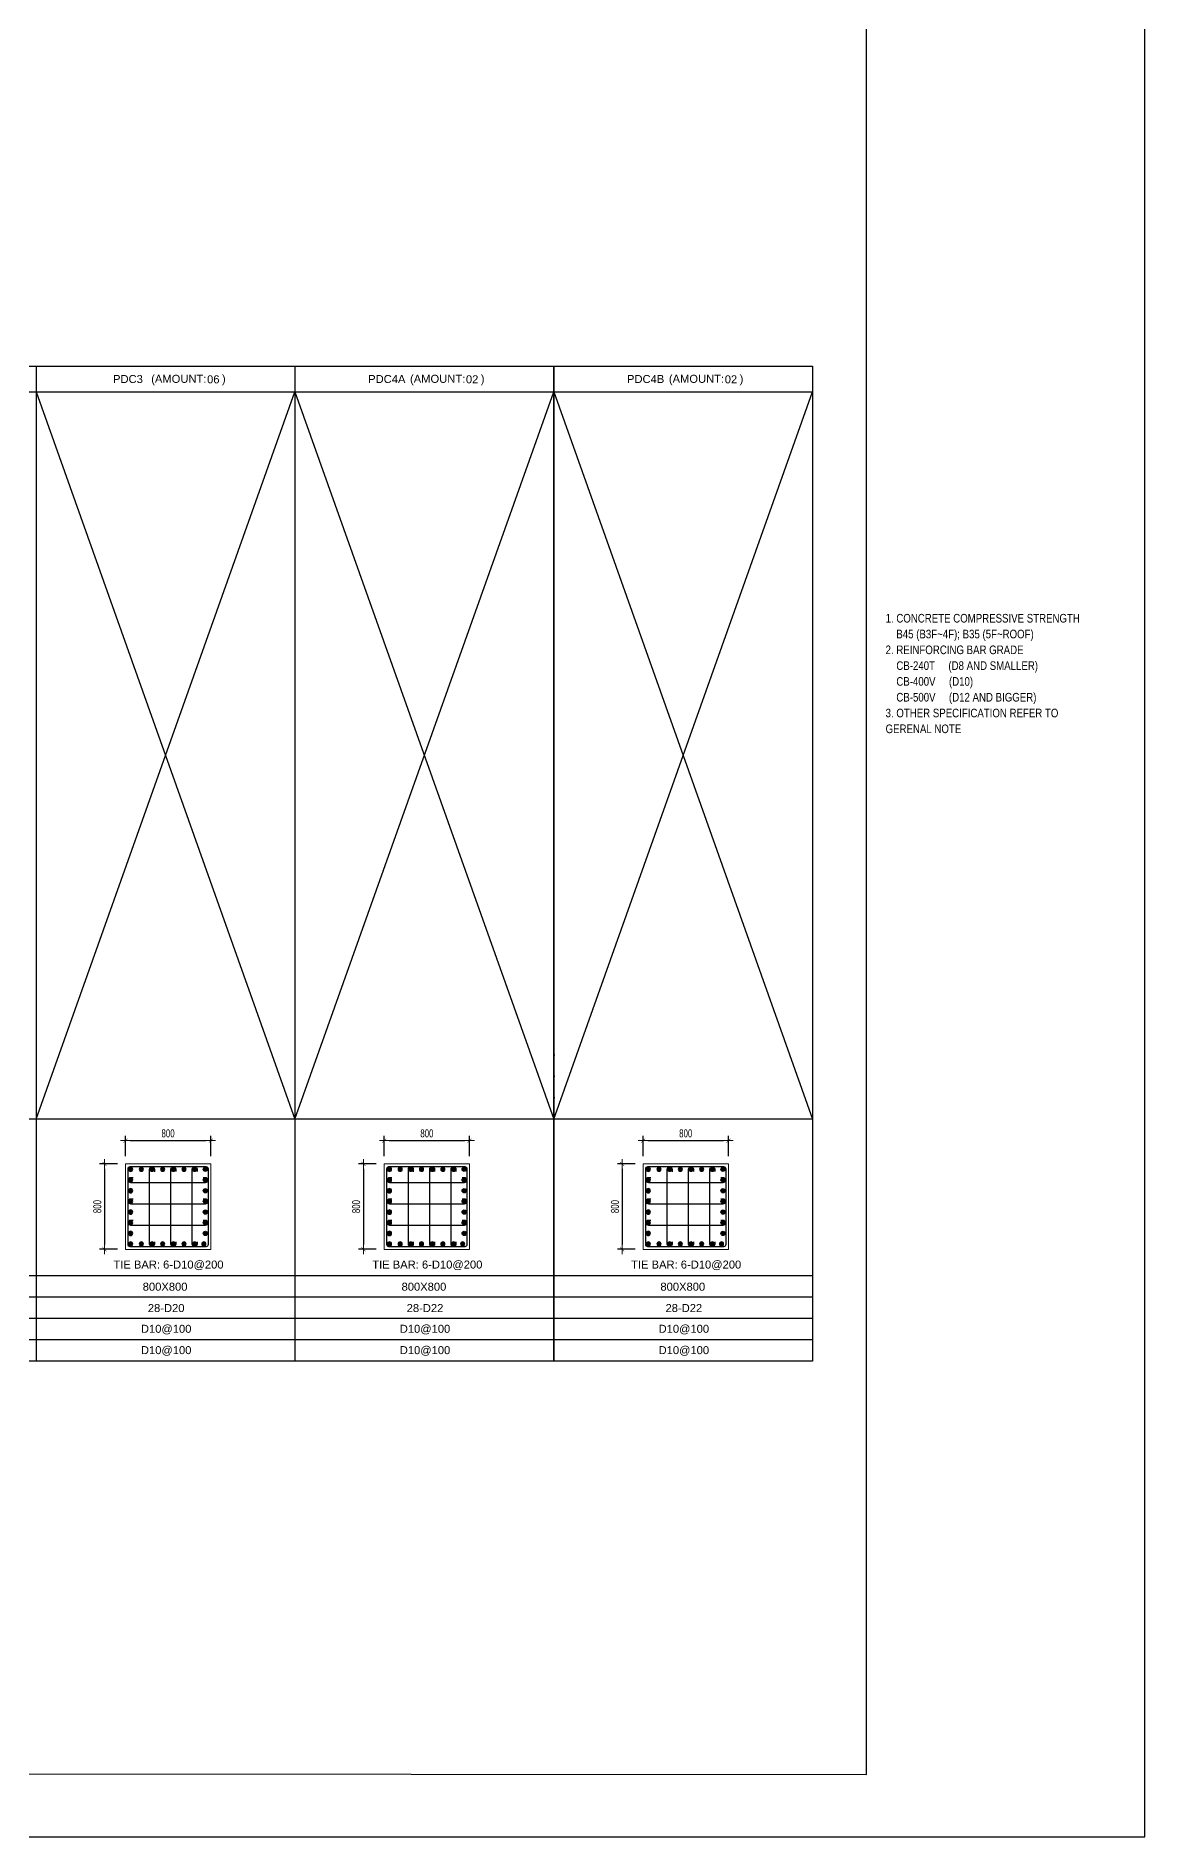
# Model space of a CAD drawing. Header units: millimetres. Extents: x 49323 to 538172, y -39336 to 181761.
# Drawn here: x 486588 to 496983, y 148754 to 165630 of the extents above; entities that cross this region are included whole.
import ezdxf
from ezdxf.enums import TextEntityAlignment as Align

# ---------------------------------------------------------------- set-up
doc = ezdxf.new("R2010")
doc.units = ezdxf.units.MM
doc.linetypes.add('CENTER2', pattern=[1.125, 0.75, -0.125, 0.125, -0.125])
doc.layers.get('Defpoints').update_dxf_attribs({"color": 151, "lineweight": 9})
for name, color, linetype in [('2', 2, 'Continuous'), ('A-ANNO-LEAD', 4, 'Continuous'), ('CEN', 1, 'CENTER2'), ('STL', 3, 'Continuous'), ('TIT1', 3, 'Continuous')]:
    doc.layers.add(name, color=color, linetype=linetype)
doc.layers.add('NDC_S_CONTINUOUS', color=3, linetype='Continuous', lineweight=20)
doc.layers.add('NDC_S_DIM', color=1, linetype='Continuous', lineweight=15)
doc.styles.add('ARIAL', font='arial.ttf', dxfattribs={"width": 0.8})
doc.styles.add('NDC_ARIAL', font='arial.ttf', dxfattribs={"width": 0.85})
doc.styles.add('NDC_DIM', font='', dxfattribs={"width": 0.75})
doc.styles.get('NDC_DIM').set_extended_font_data('Dotum')
doc.dimstyles.new('NDC_dim_30', dxfattribs={"dimscale": 30, "dimtxt": 2.5, "dimasz": 1.5, "dimexe": 1.5, "dimexo": 2.5, "dimgap": 1, "dimtad": 1, "dimdec": 0, "dimzin": 0, "dimdsep": 46, "dimtxsty": 'NDC_DIM', "dimblk": 'DIMMARK', "dimcen": 0.09, "dimdle": 1.2, "dimclrd": 1, "dimclre": 1, "dimclrt": 3, "dimadec": 0, "dimazin": 0, "dimtfac": 1, "dimtdec": 0, "dimtix": 1, "dimtofl": 0, "dimtmove": 0, "dimatfit": 3, "dimfxl": 8, "dimfxlon": 1, "dimtolj": 1, "dimtzin": 0, "dimarcsym": 0})

# ---------------------------------------------------------------- blocks, each defined once
blk = doc.blocks.new('GN')
at = {"layer": 'TIT1', "insert": (0, 0), "char_height": 81, "width": 1996.3, "attachment_point": 1, "line_spacing_factor": 1.096296, "style": 'ARIAL'}
blk.add_mtext('\\A1;1. CONCRETE COMPRESSIVE STRENGTH\\P    B45 (B3F~4F); B35 (5F~ROOF)\\P2. REINFORCING BAR GRADE\\P    CB-240T     (D8 AND SMALLER)\\P    CB-400V     (D10)\\P    CB-500V     (D12 AND BIGGER)\\P3. OTHER SPECIFICATION REFER TO GERENAL NOTE ', dxfattribs=at)
blk = doc.blocks.new('8')
at = {"layer": '2'}
blk.add_hatch(color=256, dxfattribs=at).paths.add_polyline_path([(20, 0, 0.386127), (2, 20), (-2, 20, 0.386127), (-20, 0, 1)])
blk.add_circle((0, 0), 20, dxfattribs=at)
blk = doc.blocks.new('5')
at = {"layer": 'CEN', "rotation": 180}
blk.add_blockref('8', (0, 0), dxfattribs=at)
blk = doc.blocks.new('DIMMARK')
at = {"layer": 'NDC_S_DIM', "color": 1}
blk.add_line((-1.5, 0), (1, 0), dxfattribs=at)
at = {"layer": 'NDC_S_DIM', "color": 2, "const_width": 0.1}
blk.add_lwpolyline([(-0.42, -0.42), (0.42, 0.42)], dxfattribs=at)
blk = doc.blocks.new('*D802')
at = {"layer": 'Defpoints', "color": 0, "ltscale": 40, "transparency": 16777216}
for p in [(488226, 155279), (487426, 155058), (488226, 155058)]:
    blk.add_point(p, dxfattribs=at)
at = {"layer": 'NDC_S_DIM', "color": 1, "lineweight": -2, "ltscale": 40, "transparency": 16777216}
for p, q in [((487426, 155133), (487426, 155324)), ((487471, 155279), (488181, 155279)), ((488226, 155133), (488226, 155324))]:
    blk.add_line(p, q, dxfattribs=at)
at = {"layer": 'NDC_S_DIM', "color": 1, "lineweight": -2, "ltscale": 40, "transparency": 16777216, "xscale": 45, "yscale": 45, "zscale": 45, "rotation": 180}
blk.add_blockref('DIMMARK', (487426, 155279), dxfattribs=at)
at = {"layer": 'NDC_S_DIM', "color": 1, "lineweight": -2, "ltscale": 40, "transparency": 16777216, "xscale": 45, "yscale": 45, "zscale": 45}
blk.add_blockref('DIMMARK', (488226, 155279), dxfattribs=at)
at = {"layer": 'NDC_S_DIM', "color": 3, "ltscale": 40, "transparency": 16777216, "insert": (487826, 155347), "char_height": 75, "attachment_point": 5, "style": 'NDC_DIM'}
blk.add_mtext('\\A1;800', dxfattribs=at)
blk = doc.blocks.new('*D803')
at = {"layer": 'Defpoints', "color": 0, "ltscale": 40, "transparency": 16777216}
for p in [(487426, 155061), (487230, 154261), (487426, 154261)]:
    blk.add_point(p, dxfattribs=at)
at = {"layer": 'NDC_S_DIM', "color": 1, "lineweight": -2, "ltscale": 40, "transparency": 16777216}
for p, q in [((487351, 155061), (487185, 155061)), ((487230, 155016), (487230, 154306)), ((487351, 154261), (487185, 154261))]:
    blk.add_line(p, q, dxfattribs=at)
at = {"layer": 'NDC_S_DIM', "color": 1, "lineweight": -2, "ltscale": 40, "transparency": 16777216, "xscale": 45, "yscale": 45, "zscale": 45}
for p, rotation in [((487230, 155061), 90), ((487230, 154261), 270)]:
    blk.add_blockref('DIMMARK', p, dxfattribs=dict(at, rotation=rotation))
at = {"layer": 'NDC_S_DIM', "color": 3, "ltscale": 40, "transparency": 16777216, "insert": (487163, 154661), "char_height": 75, "attachment_point": 5, "rotation": 90, "style": 'NDC_DIM'}
blk.add_mtext('\\A1;800', dxfattribs=at)
blk = doc.blocks.new('DÁDAS')
at = {"layer": 'TIT1', "color": 2, "style": 'NDC_ARIAL'}
blk.add_text('(AMOUNT:     )', height=75, dxfattribs=at).set_placement((-42061, 55767), align=Align.MIDDLE)
blk = doc.blocks.new('*D804')
at = {"layer": 'Defpoints', "color": 0, "ltscale": 40, "transparency": 16777216}
for p in [(490652, 155279), (489852, 155058), (490652, 155058)]:
    blk.add_point(p, dxfattribs=at)
at = {"layer": 'NDC_S_DIM', "color": 1, "lineweight": -2, "ltscale": 40, "transparency": 16777216}
for p, q in [((489852, 155133), (489852, 155324)), ((489897, 155279), (490607, 155279)), ((490652, 155133), (490652, 155324))]:
    blk.add_line(p, q, dxfattribs=at)
at = {"layer": 'NDC_S_DIM', "color": 1, "lineweight": -2, "ltscale": 40, "transparency": 16777216, "xscale": 45, "yscale": 45, "zscale": 45, "rotation": 180}
blk.add_blockref('DIMMARK', (489852, 155279), dxfattribs=at)
at = {"layer": 'NDC_S_DIM', "color": 1, "lineweight": -2, "ltscale": 40, "transparency": 16777216, "xscale": 45, "yscale": 45, "zscale": 45}
blk.add_blockref('DIMMARK', (490652, 155279), dxfattribs=at)
at = {"layer": 'NDC_S_DIM', "color": 3, "ltscale": 40, "transparency": 16777216, "insert": (490252, 155347), "char_height": 75, "attachment_point": 5, "style": 'NDC_DIM'}
blk.add_mtext('\\A1;800', dxfattribs=at)
blk = doc.blocks.new('*D805')
at = {"layer": 'Defpoints', "color": 0, "ltscale": 40, "transparency": 16777216}
for p in [(489852, 155061), (489657, 154261), (489852, 154261)]:
    blk.add_point(p, dxfattribs=at)
at = {"layer": 'NDC_S_DIM', "color": 1, "lineweight": -2, "ltscale": 40, "transparency": 16777216}
for p, q in [((489777, 155061), (489612, 155061)), ((489657, 155016), (489657, 154306)), ((489777, 154261), (489612, 154261))]:
    blk.add_line(p, q, dxfattribs=at)
at = {"layer": 'NDC_S_DIM', "color": 1, "lineweight": -2, "ltscale": 40, "transparency": 16777216, "xscale": 45, "yscale": 45, "zscale": 45}
for p, rotation in [((489657, 155061), 90), ((489657, 154261), 270)]:
    blk.add_blockref('DIMMARK', p, dxfattribs=dict(at, rotation=rotation))
at = {"layer": 'NDC_S_DIM', "color": 3, "ltscale": 40, "transparency": 16777216, "insert": (489589, 154661), "char_height": 75, "attachment_point": 5, "rotation": 90, "style": 'NDC_DIM'}
blk.add_mtext('\\A1;800', dxfattribs=at)
blk = doc.blocks.new('*D1949')
at = {"layer": 'Defpoints', "color": 0, "ltscale": 40, "transparency": 16777216}
for p in [(493078, 155279), (492278, 155058), (493078, 155058)]:
    blk.add_point(p, dxfattribs=at)
at = {"layer": 'NDC_S_DIM', "color": 1, "lineweight": -2, "ltscale": 40, "transparency": 16777216}
for p, q in [((492278, 155133), (492278, 155324)), ((492323, 155279), (493033, 155279)), ((493078, 155133), (493078, 155324))]:
    blk.add_line(p, q, dxfattribs=at)
at = {"layer": 'NDC_S_DIM', "color": 1, "lineweight": -2, "ltscale": 40, "transparency": 16777216, "xscale": 45, "yscale": 45, "zscale": 45, "rotation": 180}
blk.add_blockref('DIMMARK', (492278, 155279), dxfattribs=at)
at = {"layer": 'NDC_S_DIM', "color": 1, "lineweight": -2, "ltscale": 40, "transparency": 16777216, "xscale": 45, "yscale": 45, "zscale": 45}
blk.add_blockref('DIMMARK', (493078, 155279), dxfattribs=at)
at = {"layer": 'NDC_S_DIM', "color": 3, "ltscale": 40, "transparency": 16777216, "insert": (492678, 155347), "char_height": 75, "attachment_point": 5, "style": 'NDC_DIM'}
blk.add_mtext('\\A1;800', dxfattribs=at)
blk = doc.blocks.new('*D1950')
at = {"layer": 'Defpoints', "color": 0, "ltscale": 40, "transparency": 16777216}
for p in [(492278, 155061), (492083, 154261), (492278, 154261)]:
    blk.add_point(p, dxfattribs=at)
at = {"layer": 'NDC_S_DIM', "color": 1, "lineweight": -2, "ltscale": 40, "transparency": 16777216}
for p, q in [((492203, 155061), (492038, 155061)), ((492083, 155016), (492083, 154306)), ((492203, 154261), (492038, 154261))]:
    blk.add_line(p, q, dxfattribs=at)
at = {"layer": 'NDC_S_DIM', "color": 1, "lineweight": -2, "ltscale": 40, "transparency": 16777216, "xscale": 45, "yscale": 45, "zscale": 45}
for p, rotation in [((492083, 155061), 90), ((492083, 154261), 270)]:
    blk.add_blockref('DIMMARK', p, dxfattribs=dict(at, rotation=rotation))
at = {"layer": 'NDC_S_DIM', "color": 3, "ltscale": 40, "transparency": 16777216, "insert": (492015, 154661), "char_height": 75, "attachment_point": 5, "rotation": 90, "style": 'NDC_DIM'}
blk.add_mtext('\\A1;800', dxfattribs=at)

msp = doc.modelspace()

# ---------------------------------------------------------------- linework, layer by layer
at = {"layer": '2', "lineweight": -2, "ltscale": 1000, "elevation": 0}
for points in [[(488200.8, 155015.5), (488200.8, 154305.5, -0.4142136), (488180.8, 154285.5), (487470.8, 154285.5, -0.4142136), (487450.8, 154305.5), (487450.8, 155015.5, -0.4142136), (487470.8, 155035.5), (488180.8, 155035.5, -0.4142136)], [(490626.9, 155015.5), (490626.9, 154305.5, -0.4142136), (490606.9, 154285.5), (489896.9, 154285.5, -0.4142136), (489876.9, 154305.5), (489876.9, 155015.5, -0.4142136), (489896.9, 155035.5), (490606.9, 155035.5, -0.4142136)], [(493053, 155015.5), (493053, 154305.5, -0.4142136), (493033, 154285.5), (492323, 154285.5, -0.4142136), (492303, 154305.5), (492303, 155015.5, -0.4142136), (492323, 155035.5), (493033, 155035.5, -0.4142136)]]:
    msp.add_lwpolyline(points, format="xyb", close=True, dxfattribs=at)
at = {"layer": '2', "elevation": 0}
for points in [[(487497.7, 154932.1), (487475.6, 154932.1, 1), (487475.6, 154887.1), (488177.6, 154887.1, 1), (488177.6, 154932.1), (488155.5, 154932.1)], [(487698.1, 154330.2), (487698.1, 154308, -1), (487653, 154308), (487653, 155010, -1), (487698.1, 155010), (487698.1, 154987.9)], [(487898.1, 154331.7), (487898.1, 154309.5, -1), (487853, 154309.5), (487853, 155011.5, -1), (487898.1, 155011.5), (487898.1, 154989.4)], [(488098.1, 154331.7), (488098.1, 154309.5, -1), (488053, 154309.5), (488053, 155011.5, -1), (488098.1, 155011.5), (488098.1, 154989.4)], [(489923.8, 154932.1), (489901.6, 154932.1, 1), (489901.6, 154887.1), (490603.7, 154887.1, 1), (490603.7, 154932.1), (490581.6, 154932.1)], [(490124.2, 154330.2), (490124.2, 154308, -1), (490079.1, 154308), (490079.1, 155010, -1), (490124.2, 155010), (490124.2, 154987.9)], [(490324.2, 154331.7), (490324.2, 154309.5, -1), (490279.1, 154309.5), (490279.1, 155011.5, -1), (490324.2, 155011.5), (490324.2, 154989.4)], [(490524.2, 154331.7), (490524.2, 154309.5, -1), (490479.1, 154309.5), (490479.1, 155011.5, -1), (490524.2, 155011.5), (490524.2, 154989.4)], [(492349.9, 154932.1), (492327.7, 154932.1, 1), (492327.7, 154887.1), (493029.8, 154887.1, 1), (493029.8, 154932.1), (493007.7, 154932.1)], [(492550.3, 154330.2), (492550.3, 154308, -1), (492505.2, 154308), (492505.2, 155010, -1), (492550.3, 155010), (492550.3, 154987.9)], [(492750.3, 154331.7), (492750.3, 154309.5, -1), (492705.2, 154309.5), (492705.2, 155011.5, -1), (492750.3, 155011.5), (492750.3, 154989.4)], [(492950.3, 154331.7), (492950.3, 154309.5, -1), (492905.2, 154309.5), (492905.2, 155011.5, -1), (492950.3, 155011.5), (492950.3, 154989.4)], [(487497.7, 154732.1), (487475.6, 154732.1, 1), (487475.6, 154687.1), (488177.6, 154687.1, 1), (488177.6, 154732.1), (488155.5, 154732.1)], [(489923.8, 154732.1), (489901.6, 154732.1, 1), (489901.6, 154687.1), (490603.7, 154687.1, 1), (490603.7, 154732.1), (490581.6, 154732.1)], [(492349.9, 154732.1), (492327.7, 154732.1, 1), (492327.7, 154687.1), (493029.8, 154687.1, 1), (493029.8, 154732.1), (493007.7, 154732.1)], [(487497.7, 154532.1), (487475.6, 154532.1, 1), (487475.6, 154487.1), (488177.6, 154487.1, 1), (488177.6, 154532.1), (488155.5, 154532.1)], [(489923.8, 154532.1), (489901.6, 154532.1, 1), (489901.6, 154487.1), (490603.7, 154487.1, 1), (490603.7, 154532.1), (490581.6, 154532.1)], [(492349.9, 154532.1), (492327.7, 154532.1, 1), (492327.7, 154487.1), (493029.8, 154487.1, 1), (493029.8, 154532.1), (493007.7, 154532.1)]]:
    msp.add_lwpolyline(points, format="xyb", dxfattribs=at)
at = {"layer": 'A-ANNO-LEAD'}
msp.add_lwpolyline([(473036.9, 149354.1), (494371.9, 149341), (494371.9, 165961), (473036.9, 165974.1)], close=True, dxfattribs=at)
at = {"layer": 'NDC_S_CONTINUOUS', "ltscale": 70, "elevation": 0}
for points in [[(488225.8, 155060.5), (488225.8, 154260.5), (487425.8, 154260.5), (487425.8, 155060.5), (488225.8, 155060.5)], [(490651.9, 155060.5), (490651.9, 154260.5), (489851.9, 154260.5), (489851.9, 155060.5), (490651.9, 155060.5)], [(493078, 155060.5), (493078, 154260.5), (492278, 154260.5), (492278, 155060.5), (493078, 155060.5)]]:
    msp.add_lwpolyline(points, dxfattribs=at)
at = {"layer": 'TIT1', "color": 2}
msp.add_line((479824.5, 162535.7), (493866.7, 162535.7), dxfattribs=at)
at = {"layer": 'TIT1'}
for p, q in [((486588.4, 162535.7), (486588.4, 153211.7)), ((489014.5, 162535.7), (489014.5, 153211.7)), ((491440.6, 162535.7), (491440.6, 153211.7)), ((491440.6, 153211.7), (491440.6, 162535.7)), ((491440.6, 162535.7), (491440.6, 153211.7)), ((493866.7, 162535.7), (493866.7, 153211.7)), ((479824.5, 162295.7), (493866.7, 162295.7)), ((493866.7, 155481.1), (479822.3, 155481.1)), ((491452.8, 155481.1), (491440.6, 155481.1)), ((493866.7, 153211.7), (479822.8, 153211.7))]:
    msp.add_line(p, q, dxfattribs=at)
at = {"layer": 'TIT1', "color": 8}
for p, q in [((486588.4, 155481.1), (489014.5, 162295.7)), ((486588.4, 162295.7), (489014.5, 155481.1)), ((489014.5, 155481.1), (491440.6, 162295.7)), ((489014.5, 162295.7), (491440.6, 155481.1)), ((491440.6, 155481.1), (493866.7, 162295.7)), ((491440.6, 162295.7), (493866.7, 155481.1)), ((491452.8, 156081.1), (491440.6, 156081.1)), ((491452.8, 155881.1), (491440.6, 155881.1)), ((491452.8, 155681.1), (491440.6, 155681.1)), ((493866.7, 154011.7), (480450.7, 154011.7)), ((491453.4, 154011.7), (491440.6, 154011.7)), ((493866.7, 153811.7), (480450.7, 153811.7)), ((491453.4, 153811.7), (491440.6, 153811.7)), ((493866.7, 153611.7), (480450.7, 153611.7)), ((491453.4, 153611.7), (491440.6, 153611.7)), ((493866.7, 153411.7), (480879.9, 153411.7)), ((491453.4, 153411.7), (491440.6, 153411.7))]:
    msp.add_line(p, q, dxfattribs=at)
at = {"layer": 'TIT1', "ltscale": 40}
msp.add_lwpolyline([(471752.7, 148754.1), (496982.7, 148754.1), (496982.7, 166574.1), (471752.7, 166574.1)], close=True, dxfattribs=at)

# ---------------------------------------------------------------- block references
at = {"layer": 'NDC_S_DIM'}
for name, p in [('DÁDAS', (530078, 106641.3)), ('DÁDAS', (532504.1, 106641.3)), ('DÁDAS', (534930.2, 106641.3)), ('GN', (494551.6, 160214.7))]:
    msp.add_blockref(name, p, dxfattribs=at)
at = {"layer": 'STL', "xscale": -1}
for p in [(487475.6, 155010.5), (487475.6, 154909.6), (489901.6, 155010.5), (489901.6, 154909.6), (492327.7, 155010.5), (492327.7, 154909.6), (487475.6, 154809.6), (489901.6, 154809.6), (492327.7, 154809.6), (487475.6, 154709.6), (487475.6, 154609.6), (489901.6, 154709.6), (489901.6, 154609.6), (492327.7, 154709.6), (492327.7, 154609.6), (487475.6, 154509.6), (487475.6, 154409.6), (489901.6, 154509.6), (489901.6, 154409.6), (492327.7, 154509.6), (492327.7, 154409.6), (487475.6, 154309.6), (489901.6, 154309.6), (492327.7, 154309.6)]:
    msp.add_blockref('5', p, dxfattribs=at)
at = {"layer": 'STL', "xscale": -1, "rotation": 270}
for p in [(487575.6, 155011.5), (487675.6, 155011.5), (487775.6, 155011.5), (487875.6, 155011.5), (487975.6, 155011.5), (488075.6, 155011.5), (490001.6, 155011.5), (490101.6, 155011.5), (490201.6, 155011.5), (490301.6, 155011.5), (490401.6, 155011.5), (490501.6, 155011.5), (492427.7, 155011.5), (492527.7, 155011.5), (492627.7, 155011.5), (492727.7, 155011.5), (492827.7, 155011.5), (492927.7, 155011.5), (487475.6, 154309.6), (487575.6, 154309.6), (487675.6, 154309.6), (487775.6, 154309.6), (487875.6, 154309.6), (487975.6, 154309.6), (488075.6, 154309.6), (488161.5, 154309.6), (489901.6, 154309.6), (490001.6, 154309.6), (490101.6, 154309.6), (490201.6, 154309.6), (490301.6, 154309.6), (490401.6, 154309.6), (490501.6, 154309.6), (490587.6, 154309.6), (492327.7, 154309.6), (492427.7, 154309.6), (492527.7, 154309.6), (492627.7, 154309.6), (492727.7, 154309.6), (492827.7, 154309.6), (492927.7, 154309.6), (493013.7, 154309.6)]:
    msp.add_blockref('5', p, dxfattribs=at)
at = {"layer": 'STL'}
for p in [(488176, 155010.5), (488176, 154909.6), (490602.1, 155010.5), (490602.1, 154909.6), (493028.2, 155010.5), (493028.2, 154909.6), (488176, 154809.6), (490602.1, 154809.6), (493028.2, 154809.6), (488176, 154709.6), (488176, 154609.6), (490602.1, 154709.6), (490602.1, 154609.6), (493028.2, 154709.6), (493028.2, 154609.6), (488176, 154509.6), (488176, 154409.6), (490602.1, 154509.6), (490602.1, 154409.6), (493028.2, 154509.6), (493028.2, 154409.6)]:
    msp.add_blockref('5', p, dxfattribs=at)

# ---------------------------------------------------------------- texts
at = {"layer": 'TIT1', "color": 2, "style": 'NDC_ARIAL'}
for s, p in [('PDC3', (487450.2, 162415.7)), ('06', (488250, 162413)), ('PDC4A', (489876.3, 162415.7)), ('02', (490676.1, 162413)), ('PDC4B', (492302.4, 162415.7)), ('02', (493102.2, 162413))]:
    msp.add_text(s, height=75, dxfattribs=at).set_placement(p, align=Align.MIDDLE)
at = {"layer": 'TIT1', "style": 'NDC_ARIAL'}
for s, p in [('TIE BAR: 6-D10@200', (487830.1, 154112.3)), ('TIE BAR: 6-D10@200', (490256.2, 154112.3)), ('TIE BAR: 6-D10@200', (492682.3, 154112.3)), ('800X800', (487798.3, 153910.4)), ('800X800', (490224.4, 153910.4)), ('800X800', (492650.5, 153910.4)), ('28-D20', (487808.4, 153710.4)), ('28-D22', (490234.5, 153710.4)), ('28-D22', (492660.6, 153710.4)), ('D10@100', (487808.4, 153510.4)), ('D10@100', (490234.5, 153510.4)), ('D10@100', (492660.6, 153510.4)), ('D10@100', (487808.4, 153310.4)), ('D10@100', (490234.5, 153310.4)), ('D10@100', (492660.6, 153310.4))]:
    msp.add_text(s, height=75, dxfattribs=at).set_placement(p, align=Align.MIDDLE)

# ---------------------------------------------------------------- dimensions: what is measured, and where the dimension line sits
at = {"layer": 'NDC_S_DIM', "ltscale": 40}
for base, p1, p2, picture, middle in [((488225.8, 155279.4), (487425.8, 155058), (488225.8, 155058), '*D802', (487825.8, 155346.9)), ((490651.9, 155279.4), (489851.9, 155058), (490651.9, 155058), '*D804', (490251.9, 155346.9)), ((493078, 155279.4), (492278, 155058), (493078, 155058), '*D1949', (492678, 155346.9))]:
    dim = msp.add_linear_dim(base=base, p1=p1, p2=p2, dimstyle='NDC_dim_30', dxfattribs=at)
    dim.commit()
    dim.dimension.update_dxf_attribs({"geometry": picture, "text_midpoint": middle})
for base, p1, p2, picture, middle in [((487230.4, 154260.5), (487425.8, 155060.5), (487425.8, 154260.5), '*D803', (487162.9, 154660.5)), ((489656.5, 154260.5), (489851.9, 155060.5), (489851.9, 154260.5), '*D805', (489589, 154660.5)), ((492082.6, 154260.5), (492278, 155060.5), (492278, 154260.5), '*D1950', (492015.1, 154660.5))]:
    dim = msp.add_linear_dim(base=base, p1=p1, p2=p2, angle=90, dimstyle='NDC_dim_30', dxfattribs=at)
    dim.commit()
    dim.dimension.update_dxf_attribs({"geometry": picture, "text_midpoint": middle})

doc.saveas('drawing.dxf')
